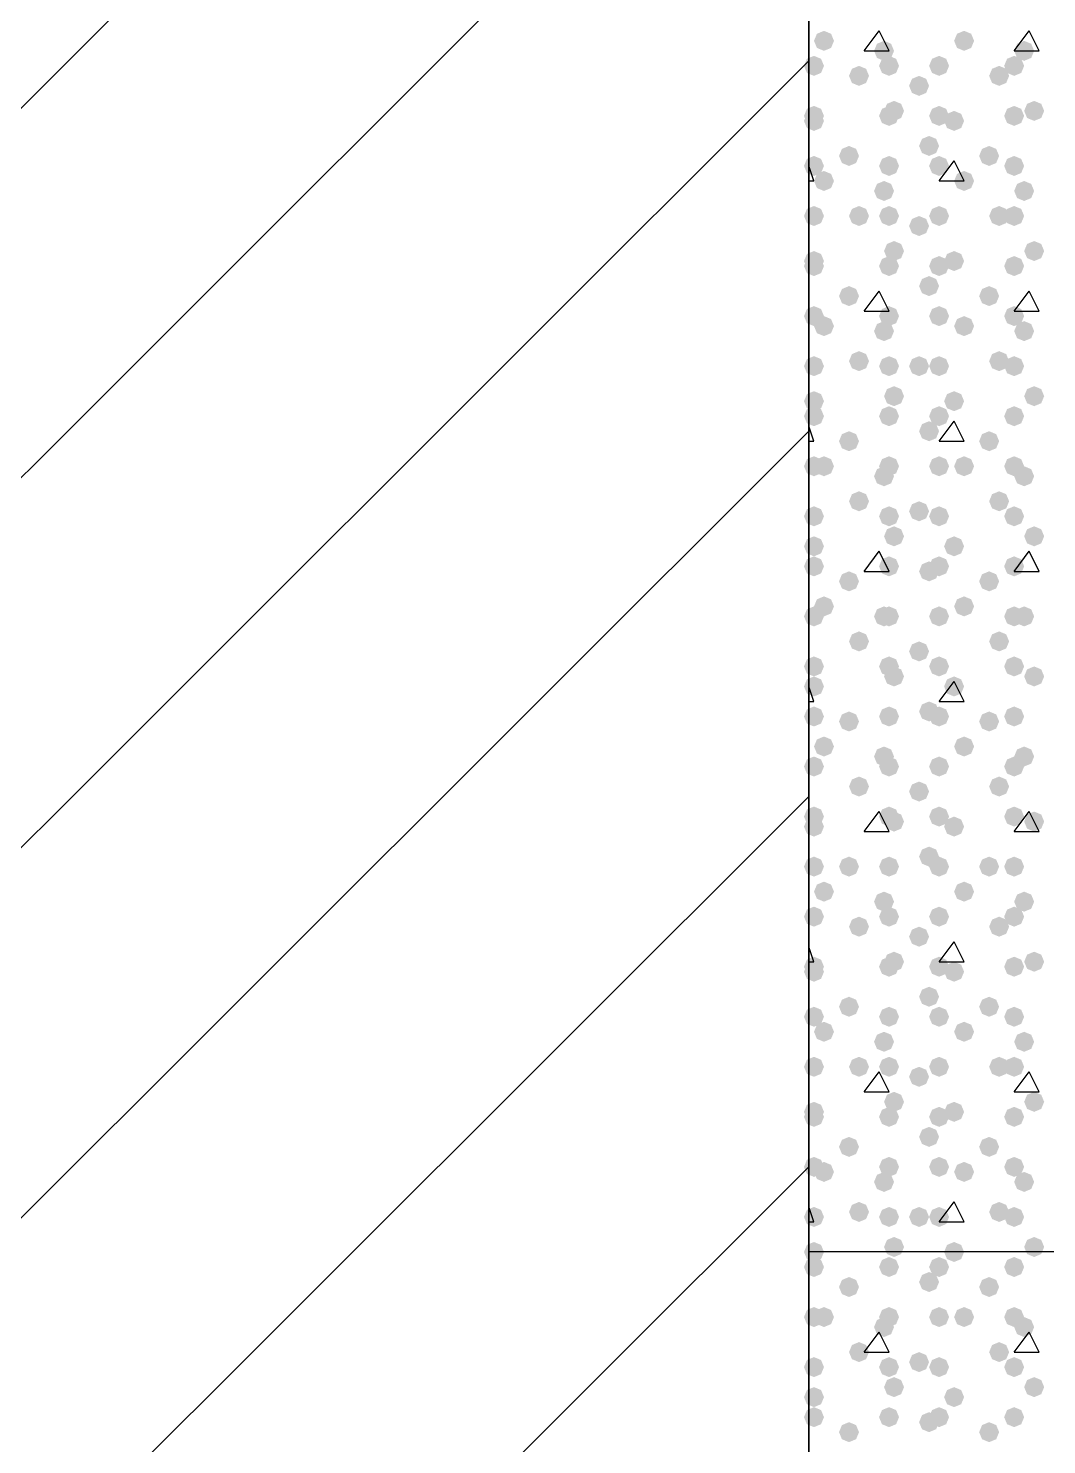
# Model space of a CAD drawing. Header units: millimetres. Extents: x 0 to 420, y 0 to 297.
# Drawn here: x 208.45 to 217.06, y 199.62 to 211.6 of the extents above; entities that cross this region are included whole.
import ezdxf

# ---------------------------------------------------------------- set-up
doc = ezdxf.new("R2010")
doc.units = ezdxf.units.MM
doc.layers.get('0').update_dxf_attribs({"linetype": 'CONTINUOUS'})

msp = doc.modelspace()

# ---------------------------------------------------------------- hatches: boundary and pattern name
at = {"true_color": 0x000008}
for points in [[(215.265, 211.497333), (215.240129, 211.437537), (215.180333, 211.412667), (215.120538, 211.437537), (215.095667, 211.497333), (215.120537, 211.557129), (215.180333, 211.582), (215.240129, 211.557129)], [(216.450333, 211.497333), (216.425462, 211.437537), (216.365667, 211.412667), (216.305871, 211.437537), (216.281, 211.497333), (216.305871, 211.557129), (216.365667, 211.582), (216.425462, 211.557129)], [(215.773, 211.412667), (215.748129, 211.352871), (215.688333, 211.328), (215.628537, 211.352871), (215.603667, 211.412667), (215.628537, 211.472462), (215.688333, 211.497333), (215.748129, 211.472463)], [(216.958333, 211.412667), (216.933462, 211.352871), (216.873667, 211.328), (216.813871, 211.352871), (216.789, 211.412667), (216.813871, 211.472462), (216.873667, 211.497333), (216.933462, 211.472463)], [(215.180333, 211.285667), (215.155462, 211.225871), (215.095667, 211.201), (215.035871, 211.225871), (215.011, 211.285667), (215.035871, 211.345462), (215.095667, 211.370333), (215.155462, 211.345463)], [(215.815333, 211.285667), (215.790462, 211.225871), (215.730667, 211.201), (215.670871, 211.225871), (215.646, 211.285667), (215.670871, 211.345462), (215.730667, 211.370333), (215.790462, 211.345463)], [(216.238667, 211.285667), (216.213796, 211.225871), (216.154, 211.201), (216.094204, 211.225871), (216.069333, 211.285667), (216.094204, 211.345462), (216.154, 211.370333), (216.213796, 211.345463)], [(216.873667, 211.285667), (216.848796, 211.225871), (216.789, 211.201), (216.729204, 211.225871), (216.704333, 211.285667), (216.729204, 211.345462), (216.789, 211.370333), (216.848796, 211.345463)], [(215.561333, 211.201), (215.536462, 211.141204), (215.476667, 211.116333), (215.416871, 211.141204), (215.392, 211.201), (215.416871, 211.260796), (215.476667, 211.285667), (215.536462, 211.260796)], [(216.746667, 211.201), (216.721796, 211.141204), (216.662, 211.116333), (216.602204, 211.141204), (216.577333, 211.201), (216.602204, 211.260796), (216.662, 211.285667), (216.721796, 211.260796)], [(216.069333, 211.116333), (216.044463, 211.056537), (215.984667, 211.031667), (215.924871, 211.056537), (215.9, 211.116333), (215.924871, 211.176129), (215.984667, 211.201), (216.044462, 211.176129)], [(215.857667, 210.904667), (215.832796, 210.844871), (215.773, 210.82), (215.713204, 210.844871), (215.688333, 210.904667), (215.713204, 210.964462), (215.773, 210.989333), (215.832796, 210.964463)], [(217.043, 210.904667), (217.018129, 210.844871), (216.958333, 210.82), (216.898538, 210.844871), (216.873667, 210.904667), (216.898537, 210.964462), (216.958333, 210.989333), (217.018129, 210.964463)], [(215.180333, 210.862333), (215.155462, 210.802537), (215.095667, 210.777667), (215.035871, 210.802537), (215.011, 210.862333), (215.035871, 210.922129), (215.095667, 210.947), (215.155462, 210.922129)], [(215.180333, 210.82), (215.155462, 210.760204), (215.095667, 210.735333), (215.035871, 210.760204), (215.011, 210.82), (215.035871, 210.879796), (215.095667, 210.904667), (215.155462, 210.879796)], [(215.815333, 210.862333), (215.790462, 210.802537), (215.730667, 210.777667), (215.670871, 210.802537), (215.646, 210.862333), (215.670871, 210.922129), (215.730667, 210.947), (215.790462, 210.922129)], [(216.238667, 210.862333), (216.213796, 210.802537), (216.154, 210.777667), (216.094204, 210.802537), (216.069333, 210.862333), (216.094204, 210.922129), (216.154, 210.947), (216.213796, 210.922129)], [(216.365667, 210.82), (216.340796, 210.760204), (216.281, 210.735333), (216.221204, 210.760204), (216.196333, 210.82), (216.221204, 210.879796), (216.281, 210.904667), (216.340796, 210.879796)], [(216.873667, 210.862333), (216.848796, 210.802537), (216.789, 210.777667), (216.729204, 210.802537), (216.704333, 210.862333), (216.729204, 210.922129), (216.789, 210.947), (216.848796, 210.922129)], [(216.154, 210.608333), (216.129129, 210.548537), (216.069333, 210.523667), (216.009538, 210.548537), (215.984667, 210.608333), (216.009537, 210.668129), (216.069333, 210.693), (216.129129, 210.668129)], [(215.180333, 210.439), (215.155462, 210.379204), (215.095667, 210.354333), (215.035871, 210.379204), (215.011, 210.439), (215.035871, 210.498796), (215.095667, 210.523667), (215.155462, 210.498796)], [(215.476667, 210.523667), (215.451796, 210.463871), (215.392, 210.439), (215.332204, 210.463871), (215.307333, 210.523667), (215.332204, 210.583462), (215.392, 210.608333), (215.451796, 210.583463)], [(215.815333, 210.439), (215.790462, 210.379204), (215.730667, 210.354333), (215.670871, 210.379204), (215.646, 210.439), (215.670871, 210.498796), (215.730667, 210.523667), (215.790462, 210.498796)], [(216.238667, 210.439), (216.213796, 210.379204), (216.154, 210.354333), (216.094204, 210.379204), (216.069333, 210.439), (216.094204, 210.498796), (216.154, 210.523667), (216.213796, 210.498796)], [(216.662, 210.523667), (216.637129, 210.463871), (216.577333, 210.439), (216.517538, 210.463871), (216.492667, 210.523667), (216.517537, 210.583462), (216.577333, 210.608333), (216.637129, 210.583463)], [(216.873667, 210.439), (216.848796, 210.379204), (216.789, 210.354333), (216.729204, 210.379204), (216.704333, 210.439), (216.729204, 210.498796), (216.789, 210.523667), (216.848796, 210.498796)], [(215.265, 210.312), (215.240129, 210.252204), (215.180333, 210.227333), (215.120538, 210.252204), (215.095667, 210.312), (215.120537, 210.371796), (215.180333, 210.396667), (215.240129, 210.371796)], [(216.450333, 210.312), (216.425462, 210.252204), (216.365667, 210.227333), (216.305871, 210.252204), (216.281, 210.312), (216.305871, 210.371796), (216.365667, 210.396667), (216.425462, 210.371796)], [(215.773, 210.227333), (215.748129, 210.167537), (215.688333, 210.142667), (215.628537, 210.167537), (215.603667, 210.227333), (215.628537, 210.287129), (215.688333, 210.312), (215.748129, 210.287129)], [(216.958333, 210.227333), (216.933462, 210.167537), (216.873667, 210.142667), (216.813871, 210.167537), (216.789, 210.227333), (216.813871, 210.287129), (216.873667, 210.312), (216.933462, 210.287129)], [(215.180333, 210.015667), (215.155462, 209.955871), (215.095667, 209.931), (215.035871, 209.955871), (215.011, 210.015667), (215.035871, 210.075462), (215.095667, 210.100333), (215.155462, 210.075463)], [(215.561333, 210.015667), (215.536462, 209.955871), (215.476667, 209.931), (215.416871, 209.955871), (215.392, 210.015667), (215.416871, 210.075462), (215.476667, 210.100333), (215.536462, 210.075463)], [(215.815333, 210.015667), (215.790462, 209.955871), (215.730667, 209.931), (215.670871, 209.955871), (215.646, 210.015667), (215.670871, 210.075462), (215.730667, 210.100333), (215.790462, 210.075463)], [(216.069333, 209.931), (216.044463, 209.871204), (215.984667, 209.846333), (215.924871, 209.871204), (215.9, 209.931), (215.924871, 209.990796), (215.984667, 210.015667), (216.044462, 209.990796)], [(216.238667, 210.015667), (216.213796, 209.955871), (216.154, 209.931), (216.094204, 209.955871), (216.069333, 210.015667), (216.094204, 210.075462), (216.154, 210.100333), (216.213796, 210.075463)], [(216.746667, 210.015667), (216.721796, 209.955871), (216.662, 209.931), (216.602204, 209.955871), (216.577333, 210.015667), (216.602204, 210.075462), (216.662, 210.100333), (216.721796, 210.075463)], [(216.873667, 210.015667), (216.848796, 209.955871), (216.789, 209.931), (216.729204, 209.955871), (216.704333, 210.015667), (216.729204, 210.075462), (216.789, 210.100333), (216.848796, 210.075463)], [(215.857667, 209.719333), (215.832796, 209.659538), (215.773, 209.634667), (215.713204, 209.659538), (215.688333, 209.719333), (215.713204, 209.779129), (215.773, 209.804), (215.832796, 209.779129)], [(217.043, 209.719333), (217.018129, 209.659538), (216.958333, 209.634667), (216.898538, 209.659538), (216.873667, 209.719333), (216.898537, 209.779129), (216.958333, 209.804), (217.018129, 209.779129)], [(215.180333, 209.634667), (215.155462, 209.574871), (215.095667, 209.55), (215.035871, 209.574871), (215.011, 209.634667), (215.035871, 209.694462), (215.095667, 209.719333), (215.155462, 209.694463)], [(215.180333, 209.592333), (215.155462, 209.532537), (215.095667, 209.507667), (215.035871, 209.532537), (215.011, 209.592333), (215.035871, 209.652129), (215.095667, 209.677), (215.155462, 209.652129)], [(215.815333, 209.592333), (215.790462, 209.532537), (215.730667, 209.507667), (215.670871, 209.532537), (215.646, 209.592333), (215.670871, 209.652129), (215.730667, 209.677), (215.790462, 209.652129)], [(216.238667, 209.592333), (216.213796, 209.532537), (216.154, 209.507667), (216.094204, 209.532537), (216.069333, 209.592333), (216.094204, 209.652129), (216.154, 209.677), (216.213796, 209.652129)], [(216.365667, 209.634667), (216.340796, 209.574871), (216.281, 209.55), (216.221204, 209.574871), (216.196333, 209.634667), (216.221204, 209.694462), (216.281, 209.719333), (216.340796, 209.694463)], [(216.873667, 209.592333), (216.848796, 209.532537), (216.789, 209.507667), (216.729204, 209.532537), (216.704333, 209.592333), (216.729204, 209.652129), (216.789, 209.677), (216.848796, 209.652129)], [(215.476667, 209.338333), (215.451796, 209.278537), (215.392, 209.253667), (215.332204, 209.278537), (215.307333, 209.338333), (215.332204, 209.398129), (215.392, 209.423), (215.451796, 209.398129)], [(216.154, 209.423), (216.129129, 209.363204), (216.069333, 209.338333), (216.009538, 209.363204), (215.984667, 209.423), (216.009537, 209.482796), (216.069333, 209.507667), (216.129129, 209.482796)], [(216.662, 209.338333), (216.637129, 209.278537), (216.577333, 209.253667), (216.517538, 209.278537), (216.492667, 209.338333), (216.517537, 209.398129), (216.577333, 209.423), (216.637129, 209.398129)], [(215.180333, 209.169), (215.155462, 209.109204), (215.095667, 209.084333), (215.035871, 209.109204), (215.011, 209.169), (215.035871, 209.228796), (215.095667, 209.253667), (215.155462, 209.228796)], [(215.815333, 209.169), (215.790462, 209.109204), (215.730667, 209.084333), (215.670871, 209.109204), (215.646, 209.169), (215.670871, 209.228796), (215.730667, 209.253667), (215.790462, 209.228796)], [(216.238667, 209.169), (216.213796, 209.109204), (216.154, 209.084333), (216.094204, 209.109204), (216.069333, 209.169), (216.094204, 209.228796), (216.154, 209.253667), (216.213796, 209.228796)], [(216.873667, 209.169), (216.848796, 209.109204), (216.789, 209.084333), (216.729204, 209.109204), (216.704333, 209.169), (216.729204, 209.228796), (216.789, 209.253667), (216.848796, 209.228796)], [(215.265, 209.084333), (215.240129, 209.024538), (215.180333, 208.999667), (215.120538, 209.024538), (215.095667, 209.084333), (215.120537, 209.144129), (215.180333, 209.169), (215.240129, 209.144129)], [(215.773, 209.042), (215.748129, 208.982204), (215.688333, 208.957333), (215.628537, 208.982204), (215.603667, 209.042), (215.628537, 209.101796), (215.688333, 209.126667), (215.748129, 209.101796)], [(216.450333, 209.084333), (216.425462, 209.024538), (216.365667, 208.999667), (216.305871, 209.024538), (216.281, 209.084333), (216.305871, 209.144129), (216.365667, 209.169), (216.425462, 209.144129)], [(216.958333, 209.042), (216.933462, 208.982204), (216.873667, 208.957333), (216.813871, 208.982204), (216.789, 209.042), (216.813871, 209.101796), (216.873667, 209.126667), (216.933462, 209.101796)], [(215.180333, 208.745667), (215.155462, 208.685871), (215.095667, 208.661), (215.035871, 208.685871), (215.011, 208.745667), (215.035871, 208.805462), (215.095667, 208.830333), (215.155462, 208.805463)], [(215.561333, 208.788), (215.536462, 208.728204), (215.476667, 208.703333), (215.416871, 208.728204), (215.392, 208.788), (215.416871, 208.847796), (215.476667, 208.872667), (215.536462, 208.847796)], [(215.815333, 208.745667), (215.790462, 208.685871), (215.730667, 208.661), (215.670871, 208.685871), (215.646, 208.745667), (215.670871, 208.805462), (215.730667, 208.830333), (215.790462, 208.805463)], [(216.069333, 208.745667), (216.044463, 208.685871), (215.984667, 208.661), (215.924871, 208.685871), (215.9, 208.745667), (215.924871, 208.805462), (215.984667, 208.830333), (216.044462, 208.805463)], [(216.238667, 208.745667), (216.213796, 208.685871), (216.154, 208.661), (216.094204, 208.685871), (216.069333, 208.745667), (216.094204, 208.805462), (216.154, 208.830333), (216.213796, 208.805463)], [(216.746667, 208.788), (216.721796, 208.728204), (216.662, 208.703333), (216.602204, 208.728204), (216.577333, 208.788), (216.602204, 208.847796), (216.662, 208.872667), (216.721796, 208.847796)], [(216.873667, 208.745667), (216.848796, 208.685871), (216.789, 208.661), (216.729204, 208.685871), (216.704333, 208.745667), (216.729204, 208.805462), (216.789, 208.830333), (216.848796, 208.805463)], [(215.180333, 208.449333), (215.155462, 208.389537), (215.095667, 208.364667), (215.035871, 208.389537), (215.011, 208.449333), (215.035871, 208.509129), (215.095667, 208.534), (215.155462, 208.509129)], [(215.857667, 208.491667), (215.832796, 208.431871), (215.773, 208.407), (215.713204, 208.431871), (215.688333, 208.491667), (215.713204, 208.551462), (215.773, 208.576333), (215.832796, 208.551463)], [(216.365667, 208.449333), (216.340796, 208.389537), (216.281, 208.364667), (216.221204, 208.389537), (216.196333, 208.449333), (216.221204, 208.509129), (216.281, 208.534), (216.340796, 208.509129)], [(217.043, 208.491667), (217.018129, 208.431871), (216.958333, 208.407), (216.898538, 208.431871), (216.873667, 208.491667), (216.898537, 208.551462), (216.958333, 208.576333), (217.018129, 208.551463)], [(215.180333, 208.322333), (215.155462, 208.262537), (215.095667, 208.237667), (215.035871, 208.262537), (215.011, 208.322333), (215.035871, 208.382129), (215.095667, 208.407), (215.155462, 208.382129)], [(215.815333, 208.322333), (215.790462, 208.262537), (215.730667, 208.237667), (215.670871, 208.262537), (215.646, 208.322333), (215.670871, 208.382129), (215.730667, 208.407), (215.790462, 208.382129)], [(216.238667, 208.322333), (216.213796, 208.262537), (216.154, 208.237667), (216.094204, 208.262537), (216.069333, 208.322333), (216.094204, 208.382129), (216.154, 208.407), (216.213796, 208.382129)], [(216.873667, 208.322333), (216.848796, 208.262537), (216.789, 208.237667), (216.729204, 208.262537), (216.704333, 208.322333), (216.729204, 208.382129), (216.789, 208.407), (216.848796, 208.382129)], [(216.154, 208.195333), (216.129129, 208.135537), (216.069333, 208.110667), (216.009538, 208.135537), (215.984667, 208.195333), (216.009537, 208.255129), (216.069333, 208.28), (216.129129, 208.255129)], [(215.476667, 208.110667), (215.451796, 208.050871), (215.392, 208.026), (215.332204, 208.050871), (215.307333, 208.110667), (215.332204, 208.170462), (215.392, 208.195333), (215.451796, 208.170463)], [(216.662, 208.110667), (216.637129, 208.050871), (216.577333, 208.026), (216.517538, 208.050871), (216.492667, 208.110667), (216.517537, 208.170462), (216.577333, 208.195333), (216.637129, 208.170463)], [(215.180333, 207.899), (215.155462, 207.839204), (215.095667, 207.814333), (215.035871, 207.839204), (215.011, 207.899), (215.035871, 207.958796), (215.095667, 207.983667), (215.155462, 207.958796)], [(215.265, 207.899), (215.240129, 207.839204), (215.180333, 207.814333), (215.120538, 207.839204), (215.095667, 207.899), (215.120537, 207.958796), (215.180333, 207.983667), (215.240129, 207.958796)], [(215.815333, 207.899), (215.790462, 207.839204), (215.730667, 207.814333), (215.670871, 207.839204), (215.646, 207.899), (215.670871, 207.958796), (215.730667, 207.983667), (215.790462, 207.958796)], [(216.238667, 207.899), (216.213796, 207.839204), (216.154, 207.814333), (216.094204, 207.839204), (216.069333, 207.899), (216.094204, 207.958796), (216.154, 207.983667), (216.213796, 207.958796)], [(216.450333, 207.899), (216.425462, 207.839204), (216.365667, 207.814333), (216.305871, 207.839204), (216.281, 207.899), (216.305871, 207.958796), (216.365667, 207.983667), (216.425462, 207.958796)], [(216.873667, 207.899), (216.848796, 207.839204), (216.789, 207.814333), (216.729204, 207.839204), (216.704333, 207.899), (216.729204, 207.958796), (216.789, 207.983667), (216.848796, 207.958796)], [(215.773, 207.814333), (215.748129, 207.754537), (215.688333, 207.729667), (215.628537, 207.754537), (215.603667, 207.814333), (215.628537, 207.874129), (215.688333, 207.899), (215.748129, 207.874129)], [(216.958333, 207.814333), (216.933462, 207.754537), (216.873667, 207.729667), (216.813871, 207.754537), (216.789, 207.814333), (216.813871, 207.874129), (216.873667, 207.899), (216.933462, 207.874129)], [(215.561333, 207.602667), (215.536462, 207.542871), (215.476667, 207.518), (215.416871, 207.542871), (215.392, 207.602667), (215.416871, 207.662462), (215.476667, 207.687333), (215.536462, 207.662463)], [(216.746667, 207.602667), (216.721796, 207.542871), (216.662, 207.518), (216.602204, 207.542871), (216.577333, 207.602667), (216.602204, 207.662462), (216.662, 207.687333), (216.721796, 207.662463)], [(215.180333, 207.475667), (215.155462, 207.415871), (215.095667, 207.391), (215.035871, 207.415871), (215.011, 207.475667), (215.035871, 207.535462), (215.095667, 207.560333), (215.155462, 207.535463)], [(215.815333, 207.475667), (215.790462, 207.415871), (215.730667, 207.391), (215.670871, 207.415871), (215.646, 207.475667), (215.670871, 207.535462), (215.730667, 207.560333), (215.790462, 207.535463)], [(216.069333, 207.518), (216.044463, 207.458204), (215.984667, 207.433333), (215.924871, 207.458204), (215.9, 207.518), (215.924871, 207.577796), (215.984667, 207.602667), (216.044462, 207.577796)], [(216.238667, 207.475667), (216.213796, 207.415871), (216.154, 207.391), (216.094204, 207.415871), (216.069333, 207.475667), (216.094204, 207.535462), (216.154, 207.560333), (216.213796, 207.535463)], [(216.873667, 207.475667), (216.848796, 207.415871), (216.789, 207.391), (216.729204, 207.415871), (216.704333, 207.475667), (216.729204, 207.535462), (216.789, 207.560333), (216.848796, 207.535463)], [(215.857667, 207.306333), (215.832796, 207.246537), (215.773, 207.221667), (215.713204, 207.246537), (215.688333, 207.306333), (215.713204, 207.366129), (215.773, 207.391), (215.832796, 207.366129)], [(217.043, 207.306333), (217.018129, 207.246537), (216.958333, 207.221667), (216.898538, 207.246537), (216.873667, 207.306333), (216.898537, 207.366129), (216.958333, 207.391), (217.018129, 207.366129)], [(215.180333, 207.221667), (215.155462, 207.161871), (215.095667, 207.137), (215.035871, 207.161871), (215.011, 207.221667), (215.035871, 207.281462), (215.095667, 207.306333), (215.155462, 207.281463)], [(216.365667, 207.221667), (216.340796, 207.161871), (216.281, 207.137), (216.221204, 207.161871), (216.196333, 207.221667), (216.221204, 207.281462), (216.281, 207.306333), (216.340796, 207.281463)], [(215.180333, 207.052333), (215.155462, 206.992537), (215.095667, 206.967667), (215.035871, 206.992537), (215.011, 207.052333), (215.035871, 207.112129), (215.095667, 207.137), (215.155462, 207.112129)], [(215.815333, 207.052333), (215.790462, 206.992537), (215.730667, 206.967667), (215.670871, 206.992537), (215.646, 207.052333), (215.670871, 207.112129), (215.730667, 207.137), (215.790462, 207.112129)], [(216.154, 207.01), (216.129129, 206.950204), (216.069333, 206.925333), (216.009538, 206.950204), (215.984667, 207.01), (216.009537, 207.069796), (216.069333, 207.094667), (216.129129, 207.069796)], [(216.238667, 207.052333), (216.213796, 206.992537), (216.154, 206.967667), (216.094204, 206.992537), (216.069333, 207.052333), (216.094204, 207.112129), (216.154, 207.137), (216.213796, 207.112129)], [(216.873667, 207.052333), (216.848796, 206.992537), (216.789, 206.967667), (216.729204, 206.992537), (216.704333, 207.052333), (216.729204, 207.112129), (216.789, 207.137), (216.848796, 207.112129)], [(215.476667, 206.925333), (215.451796, 206.865537), (215.392, 206.840667), (215.332204, 206.865537), (215.307333, 206.925333), (215.332204, 206.985129), (215.392, 207.01), (215.451796, 206.985129)], [(216.662, 206.925333), (216.637129, 206.865537), (216.577333, 206.840667), (216.517538, 206.865537), (216.492667, 206.925333), (216.517537, 206.985129), (216.577333, 207.01), (216.637129, 206.985129)], [(215.265, 206.713667), (215.240129, 206.653871), (215.180333, 206.629), (215.120538, 206.653871), (215.095667, 206.713667), (215.120537, 206.773462), (215.180333, 206.798333), (215.240129, 206.773463)], [(216.450333, 206.713667), (216.425462, 206.653871), (216.365667, 206.629), (216.305871, 206.653871), (216.281, 206.713667), (216.305871, 206.773462), (216.365667, 206.798333), (216.425462, 206.773463)], [(215.180333, 206.629), (215.155462, 206.569204), (215.095667, 206.544333), (215.035871, 206.569204), (215.011, 206.629), (215.035871, 206.688796), (215.095667, 206.713667), (215.155462, 206.688796)], [(215.773, 206.629), (215.748129, 206.569204), (215.688333, 206.544333), (215.628537, 206.569204), (215.603667, 206.629), (215.628537, 206.688796), (215.688333, 206.713667), (215.748129, 206.688796)], [(215.815333, 206.629), (215.790462, 206.569204), (215.730667, 206.544333), (215.670871, 206.569204), (215.646, 206.629), (215.670871, 206.688796), (215.730667, 206.713667), (215.790462, 206.688796)], [(216.238667, 206.629), (216.213796, 206.569204), (216.154, 206.544333), (216.094204, 206.569204), (216.069333, 206.629), (216.094204, 206.688796), (216.154, 206.713667), (216.213796, 206.688796)], [(216.873667, 206.629), (216.848796, 206.569204), (216.789, 206.544333), (216.729204, 206.569204), (216.704333, 206.629), (216.729204, 206.688796), (216.789, 206.713667), (216.848796, 206.688796)], [(216.958333, 206.629), (216.933462, 206.569204), (216.873667, 206.544333), (216.813871, 206.569204), (216.789, 206.629), (216.813871, 206.688796), (216.873667, 206.713667), (216.933462, 206.688796)], [(215.561333, 206.417333), (215.536462, 206.357537), (215.476667, 206.332667), (215.416871, 206.357537), (215.392, 206.417333), (215.416871, 206.477129), (215.476667, 206.502), (215.536462, 206.477129)], [(216.746667, 206.417333), (216.721796, 206.357537), (216.662, 206.332667), (216.602204, 206.357537), (216.577333, 206.417333), (216.602204, 206.477129), (216.662, 206.502), (216.721796, 206.477129)], [(216.069333, 206.332667), (216.044463, 206.272871), (215.984667, 206.248), (215.924871, 206.272871), (215.9, 206.332667), (215.924871, 206.392462), (215.984667, 206.417333), (216.044462, 206.392463)], [(215.180333, 206.205667), (215.155462, 206.145871), (215.095667, 206.121), (215.035871, 206.145871), (215.011, 206.205667), (215.035871, 206.265462), (215.095667, 206.290333), (215.155462, 206.265463)], [(215.815333, 206.205667), (215.790462, 206.145871), (215.730667, 206.121), (215.670871, 206.145871), (215.646, 206.205667), (215.670871, 206.265462), (215.730667, 206.290333), (215.790462, 206.265463)], [(215.857667, 206.121), (215.832796, 206.061204), (215.773, 206.036333), (215.713204, 206.061204), (215.688333, 206.121), (215.713204, 206.180796), (215.773, 206.205667), (215.832796, 206.180796)], [(216.238667, 206.205667), (216.213796, 206.145871), (216.154, 206.121), (216.094204, 206.145871), (216.069333, 206.205667), (216.094204, 206.265462), (216.154, 206.290333), (216.213796, 206.265463)], [(216.873667, 206.205667), (216.848796, 206.145871), (216.789, 206.121), (216.729204, 206.145871), (216.704333, 206.205667), (216.729204, 206.265462), (216.789, 206.290333), (216.848796, 206.265463)], [(217.043, 206.121), (217.018129, 206.061204), (216.958333, 206.036333), (216.898538, 206.061204), (216.873667, 206.121), (216.898537, 206.180796), (216.958333, 206.205667), (217.018129, 206.180796)], [(215.180333, 206.036333), (215.155462, 205.976537), (215.095667, 205.951667), (215.035871, 205.976537), (215.011, 206.036333), (215.035871, 206.096129), (215.095667, 206.121), (215.155462, 206.096129)], [(216.365667, 206.036333), (216.340796, 205.976537), (216.281, 205.951667), (216.221204, 205.976537), (216.196333, 206.036333), (216.221204, 206.096129), (216.281, 206.121), (216.340796, 206.096129)], [(215.180333, 205.782333), (215.155462, 205.722537), (215.095667, 205.697667), (215.035871, 205.722537), (215.011, 205.782333), (215.035871, 205.842129), (215.095667, 205.867), (215.155462, 205.842129)], [(215.476667, 205.74), (215.451796, 205.680204), (215.392, 205.655333), (215.332204, 205.680204), (215.307333, 205.74), (215.332204, 205.799796), (215.392, 205.824667), (215.451796, 205.799796)], [(215.815333, 205.782333), (215.790462, 205.722537), (215.730667, 205.697667), (215.670871, 205.722537), (215.646, 205.782333), (215.670871, 205.842129), (215.730667, 205.867), (215.790462, 205.842129)], [(216.154, 205.824667), (216.129129, 205.764871), (216.069333, 205.74), (216.009538, 205.764871), (215.984667, 205.824667), (216.009537, 205.884462), (216.069333, 205.909333), (216.129129, 205.884463)], [(216.238667, 205.782333), (216.213796, 205.722537), (216.154, 205.697667), (216.094204, 205.722537), (216.069333, 205.782333), (216.094204, 205.842129), (216.154, 205.867), (216.213796, 205.842129)], [(216.662, 205.74), (216.637129, 205.680204), (216.577333, 205.655333), (216.517538, 205.680204), (216.492667, 205.74), (216.517537, 205.799796), (216.577333, 205.824667), (216.637129, 205.799796)], [(216.873667, 205.782333), (216.848796, 205.722537), (216.789, 205.697667), (216.729204, 205.722537), (216.704333, 205.782333), (216.729204, 205.842129), (216.789, 205.867), (216.848796, 205.842129)], [(215.265, 205.528333), (215.240129, 205.468537), (215.180333, 205.443667), (215.120538, 205.468537), (215.095667, 205.528333), (215.120537, 205.588129), (215.180333, 205.613), (215.240129, 205.588129)], [(216.450333, 205.528333), (216.425462, 205.468537), (216.365667, 205.443667), (216.305871, 205.468537), (216.281, 205.528333), (216.305871, 205.588129), (216.365667, 205.613), (216.425462, 205.588129)], [(215.773, 205.443667), (215.748129, 205.383871), (215.688333, 205.359), (215.628537, 205.383871), (215.603667, 205.443667), (215.628537, 205.503462), (215.688333, 205.528333), (215.748129, 205.503463)], [(216.958333, 205.443667), (216.933462, 205.383871), (216.873667, 205.359), (216.813871, 205.383871), (216.789, 205.443667), (216.813871, 205.503462), (216.873667, 205.528333), (216.933462, 205.503463)], [(215.180333, 205.359), (215.155462, 205.299204), (215.095667, 205.274333), (215.035871, 205.299204), (215.011, 205.359), (215.035871, 205.418796), (215.095667, 205.443667), (215.155462, 205.418796)], [(215.815333, 205.359), (215.790462, 205.299204), (215.730667, 205.274333), (215.670871, 205.299204), (215.646, 205.359), (215.670871, 205.418796), (215.730667, 205.443667), (215.790462, 205.418796)], [(216.238667, 205.359), (216.213796, 205.299204), (216.154, 205.274333), (216.094204, 205.299204), (216.069333, 205.359), (216.094204, 205.418796), (216.154, 205.443667), (216.213796, 205.418796)], [(216.873667, 205.359), (216.848796, 205.299204), (216.789, 205.274333), (216.729204, 205.299204), (216.704333, 205.359), (216.729204, 205.418796), (216.789, 205.443667), (216.848796, 205.418796)], [(215.561333, 205.189667), (215.536462, 205.129871), (215.476667, 205.105), (215.416871, 205.129871), (215.392, 205.189667), (215.416871, 205.249462), (215.476667, 205.274333), (215.536462, 205.249463)], [(216.069333, 205.147333), (216.044463, 205.087537), (215.984667, 205.062667), (215.924871, 205.087537), (215.9, 205.147333), (215.924871, 205.207129), (215.984667, 205.232), (216.044462, 205.207129)], [(216.746667, 205.189667), (216.721796, 205.129871), (216.662, 205.105), (216.602204, 205.129871), (216.577333, 205.189667), (216.602204, 205.249462), (216.662, 205.274333), (216.721796, 205.249463)], [(215.180333, 204.935667), (215.155462, 204.875871), (215.095667, 204.851), (215.035871, 204.875871), (215.011, 204.935667), (215.035871, 204.995462), (215.095667, 205.020333), (215.155462, 204.995463)], [(215.815333, 204.935667), (215.790462, 204.875871), (215.730667, 204.851), (215.670871, 204.875871), (215.646, 204.935667), (215.670871, 204.995462), (215.730667, 205.020333), (215.790462, 204.995463)], [(216.238667, 204.935667), (216.213796, 204.875871), (216.154, 204.851), (216.094204, 204.875871), (216.069333, 204.935667), (216.094204, 204.995462), (216.154, 205.020333), (216.213796, 204.995463)], [(216.873667, 204.935667), (216.848796, 204.875871), (216.789, 204.851), (216.729204, 204.875871), (216.704333, 204.935667), (216.729204, 204.995462), (216.789, 205.020333), (216.848796, 204.995463)], [(215.180333, 204.851), (215.155462, 204.791204), (215.095667, 204.766333), (215.035871, 204.791204), (215.011, 204.851), (215.035871, 204.910796), (215.095667, 204.935667), (215.155462, 204.910796)], [(215.857667, 204.893333), (215.832796, 204.833537), (215.773, 204.808667), (215.713204, 204.833537), (215.688333, 204.893333), (215.713204, 204.953129), (215.773, 204.978), (215.832796, 204.953129)], [(216.365667, 204.851), (216.340796, 204.791204), (216.281, 204.766333), (216.221204, 204.791204), (216.196333, 204.851), (216.221204, 204.910796), (216.281, 204.935667), (216.340796, 204.910796)], [(217.043, 204.893333), (217.018129, 204.833537), (216.958333, 204.808667), (216.898538, 204.833537), (216.873667, 204.893333), (216.898537, 204.953129), (216.958333, 204.978), (217.018129, 204.953129)], [(216.154, 204.597), (216.129129, 204.537204), (216.069333, 204.512333), (216.009538, 204.537204), (215.984667, 204.597), (216.009537, 204.656796), (216.069333, 204.681667), (216.129129, 204.656796)], [(215.180333, 204.512333), (215.155462, 204.452537), (215.095667, 204.427667), (215.035871, 204.452537), (215.011, 204.512333), (215.035871, 204.572129), (215.095667, 204.597), (215.155462, 204.572129)], [(215.476667, 204.512333), (215.451796, 204.452537), (215.392, 204.427667), (215.332204, 204.452537), (215.307333, 204.512333), (215.332204, 204.572129), (215.392, 204.597), (215.451796, 204.572129)], [(215.815333, 204.512333), (215.790462, 204.452537), (215.730667, 204.427667), (215.670871, 204.452537), (215.646, 204.512333), (215.670871, 204.572129), (215.730667, 204.597), (215.790462, 204.572129)], [(216.238667, 204.512333), (216.213796, 204.452537), (216.154, 204.427667), (216.094204, 204.452537), (216.069333, 204.512333), (216.094204, 204.572129), (216.154, 204.597), (216.213796, 204.572129)], [(216.662, 204.512333), (216.637129, 204.452537), (216.577333, 204.427667), (216.517538, 204.452537), (216.492667, 204.512333), (216.517537, 204.572129), (216.577333, 204.597), (216.637129, 204.572129)], [(216.873667, 204.512333), (216.848796, 204.452537), (216.789, 204.427667), (216.729204, 204.452537), (216.704333, 204.512333), (216.729204, 204.572129), (216.789, 204.597), (216.848796, 204.572129)], [(215.265, 204.300667), (215.240129, 204.240871), (215.180333, 204.216), (215.120538, 204.240871), (215.095667, 204.300667), (215.120537, 204.360462), (215.180333, 204.385333), (215.240129, 204.360463)], [(216.450333, 204.300667), (216.425462, 204.240871), (216.365667, 204.216), (216.305871, 204.240871), (216.281, 204.300667), (216.305871, 204.360462), (216.365667, 204.385333), (216.425462, 204.360463)], [(215.773, 204.216), (215.748129, 204.156204), (215.688333, 204.131333), (215.628537, 204.156204), (215.603667, 204.216), (215.628537, 204.275796), (215.688333, 204.300667), (215.748129, 204.275796)], [(216.958333, 204.216), (216.933462, 204.156204), (216.873667, 204.131333), (216.813871, 204.156204), (216.789, 204.216), (216.813871, 204.275796), (216.873667, 204.300667), (216.933462, 204.275796)], [(215.180333, 204.089), (215.155462, 204.029204), (215.095667, 204.004333), (215.035871, 204.029204), (215.011, 204.089), (215.035871, 204.148796), (215.095667, 204.173667), (215.155462, 204.148796)], [(215.815333, 204.089), (215.790462, 204.029204), (215.730667, 204.004333), (215.670871, 204.029204), (215.646, 204.089), (215.670871, 204.148796), (215.730667, 204.173667), (215.790462, 204.148796)], [(216.238667, 204.089), (216.213796, 204.029204), (216.154, 204.004333), (216.094204, 204.029204), (216.069333, 204.089), (216.094204, 204.148796), (216.154, 204.173667), (216.213796, 204.148796)], [(216.873667, 204.089), (216.848796, 204.029204), (216.789, 204.004333), (216.729204, 204.029204), (216.704333, 204.089), (216.729204, 204.148796), (216.789, 204.173667), (216.848796, 204.148796)], [(215.561333, 204.004333), (215.536462, 203.944537), (215.476667, 203.919667), (215.416871, 203.944537), (215.392, 204.004333), (215.416871, 204.064129), (215.476667, 204.089), (215.536462, 204.064129)], [(216.746667, 204.004333), (216.721796, 203.944537), (216.662, 203.919667), (216.602204, 203.944537), (216.577333, 204.004333), (216.602204, 204.064129), (216.662, 204.089), (216.721796, 204.064129)], [(216.069333, 203.919667), (216.044463, 203.859871), (215.984667, 203.835), (215.924871, 203.859871), (215.9, 203.919667), (215.924871, 203.979462), (215.984667, 204.004333), (216.044462, 203.979463)], [(215.857667, 203.708), (215.832796, 203.648204), (215.773, 203.623333), (215.713204, 203.648204), (215.688333, 203.708), (215.713204, 203.767796), (215.773, 203.792667), (215.832796, 203.767796)], [(217.043, 203.708), (217.018129, 203.648204), (216.958333, 203.623333), (216.898538, 203.648204), (216.873667, 203.708), (216.898537, 203.767796), (216.958333, 203.792667), (217.018129, 203.767796)], [(215.180333, 203.665667), (215.155462, 203.605871), (215.095667, 203.581), (215.035871, 203.605871), (215.011, 203.665667), (215.035871, 203.725462), (215.095667, 203.750333), (215.155462, 203.725463)], [(215.180333, 203.623333), (215.155462, 203.563538), (215.095667, 203.538667), (215.035871, 203.563538), (215.011, 203.623333), (215.035871, 203.683129), (215.095667, 203.708), (215.155462, 203.683129)], [(215.815333, 203.665667), (215.790462, 203.605871), (215.730667, 203.581), (215.670871, 203.605871), (215.646, 203.665667), (215.670871, 203.725462), (215.730667, 203.750333), (215.790462, 203.725463)], [(216.238667, 203.665667), (216.213796, 203.605871), (216.154, 203.581), (216.094204, 203.605871), (216.069333, 203.665667), (216.094204, 203.725462), (216.154, 203.750333), (216.213796, 203.725463)], [(216.365667, 203.623333), (216.340796, 203.563538), (216.281, 203.538667), (216.221204, 203.563538), (216.196333, 203.623333), (216.221204, 203.683129), (216.281, 203.708), (216.340796, 203.683129)], [(216.873667, 203.665667), (216.848796, 203.605871), (216.789, 203.581), (216.729204, 203.605871), (216.704333, 203.665667), (216.729204, 203.725462), (216.789, 203.750333), (216.848796, 203.725463)], [(216.154, 203.411667), (216.129129, 203.351871), (216.069333, 203.327), (216.009538, 203.351871), (215.984667, 203.411667), (216.009537, 203.471462), (216.069333, 203.496333), (216.129129, 203.471463)], [(215.180333, 203.242333), (215.155462, 203.182537), (215.095667, 203.157667), (215.035871, 203.182537), (215.011, 203.242333), (215.035871, 203.302129), (215.095667, 203.327), (215.155462, 203.302129)], [(215.476667, 203.327), (215.451796, 203.267204), (215.392, 203.242333), (215.332204, 203.267204), (215.307333, 203.327), (215.332204, 203.386796), (215.392, 203.411667), (215.451796, 203.386796)], [(215.815333, 203.242333), (215.790462, 203.182537), (215.730667, 203.157667), (215.670871, 203.182537), (215.646, 203.242333), (215.670871, 203.302129), (215.730667, 203.327), (215.790462, 203.302129)], [(216.238667, 203.242333), (216.213796, 203.182537), (216.154, 203.157667), (216.094204, 203.182537), (216.069333, 203.242333), (216.094204, 203.302129), (216.154, 203.327), (216.213796, 203.302129)], [(216.662, 203.327), (216.637129, 203.267204), (216.577333, 203.242333), (216.517538, 203.267204), (216.492667, 203.327), (216.517537, 203.386796), (216.577333, 203.411667), (216.637129, 203.386796)], [(216.873667, 203.242333), (216.848796, 203.182537), (216.789, 203.157667), (216.729204, 203.182537), (216.704333, 203.242333), (216.729204, 203.302129), (216.789, 203.327), (216.848796, 203.302129)], [(215.265, 203.115333), (215.240129, 203.055537), (215.180333, 203.030667), (215.120538, 203.055537), (215.095667, 203.115333), (215.120537, 203.175129), (215.180333, 203.2), (215.240129, 203.175129)], [(216.450333, 203.115333), (216.425462, 203.055537), (216.365667, 203.030667), (216.305871, 203.055537), (216.281, 203.115333), (216.305871, 203.175129), (216.365667, 203.2), (216.425462, 203.175129)], [(215.773, 203.030667), (215.748129, 202.970871), (215.688333, 202.946), (215.628537, 202.970871), (215.603667, 203.030667), (215.628537, 203.090462), (215.688333, 203.115333), (215.748129, 203.090463)], [(216.958333, 203.030667), (216.933462, 202.970871), (216.873667, 202.946), (216.813871, 202.970871), (216.789, 203.030667), (216.813871, 203.090462), (216.873667, 203.115333), (216.933462, 203.090463)], [(215.180333, 202.819), (215.155462, 202.759204), (215.095667, 202.734333), (215.035871, 202.759204), (215.011, 202.819), (215.035871, 202.878796), (215.095667, 202.903667), (215.155462, 202.878796)], [(215.561333, 202.819), (215.536462, 202.759204), (215.476667, 202.734333), (215.416871, 202.759204), (215.392, 202.819), (215.416871, 202.878796), (215.476667, 202.903667), (215.536462, 202.878796)], [(215.815333, 202.819), (215.790462, 202.759204), (215.730667, 202.734333), (215.670871, 202.759204), (215.646, 202.819), (215.670871, 202.878796), (215.730667, 202.903667), (215.790462, 202.878796)], [(216.238667, 202.819), (216.213796, 202.759204), (216.154, 202.734333), (216.094204, 202.759204), (216.069333, 202.819), (216.094204, 202.878796), (216.154, 202.903667), (216.213796, 202.878796)], [(216.746667, 202.819), (216.721796, 202.759204), (216.662, 202.734333), (216.602204, 202.759204), (216.577333, 202.819), (216.602204, 202.878796), (216.662, 202.903667), (216.721796, 202.878796)], [(216.873667, 202.819), (216.848796, 202.759204), (216.789, 202.734333), (216.729204, 202.759204), (216.704333, 202.819), (216.729204, 202.878796), (216.789, 202.903667), (216.848796, 202.878796)], [(216.069333, 202.734333), (216.044463, 202.674537), (215.984667, 202.649667), (215.924871, 202.674537), (215.9, 202.734333), (215.924871, 202.794129), (215.984667, 202.819), (216.044462, 202.794129)], [(215.857667, 202.522667), (215.832796, 202.462871), (215.773, 202.438), (215.713204, 202.462871), (215.688333, 202.522667), (215.713204, 202.582462), (215.773, 202.607333), (215.832796, 202.582463)], [(217.043, 202.522667), (217.018129, 202.462871), (216.958333, 202.438), (216.898538, 202.462871), (216.873667, 202.522667), (216.898537, 202.582462), (216.958333, 202.607333), (217.018129, 202.582463)], [(215.180333, 202.438), (215.155462, 202.378204), (215.095667, 202.353333), (215.035871, 202.378204), (215.011, 202.438), (215.035871, 202.497796), (215.095667, 202.522667), (215.155462, 202.497796)], [(215.180333, 202.395667), (215.155462, 202.335871), (215.095667, 202.311), (215.035871, 202.335871), (215.011, 202.395667), (215.035871, 202.455462), (215.095667, 202.480333), (215.155462, 202.455463)], [(215.815333, 202.395667), (215.790462, 202.335871), (215.730667, 202.311), (215.670871, 202.335871), (215.646, 202.395667), (215.670871, 202.455462), (215.730667, 202.480333), (215.790462, 202.455463)], [(216.238667, 202.395667), (216.213796, 202.335871), (216.154, 202.311), (216.094204, 202.335871), (216.069333, 202.395667), (216.094204, 202.455462), (216.154, 202.480333), (216.213796, 202.455463)], [(216.365667, 202.438), (216.340796, 202.378204), (216.281, 202.353333), (216.221204, 202.378204), (216.196333, 202.438), (216.221204, 202.497796), (216.281, 202.522667), (216.340796, 202.497796)], [(216.873667, 202.395667), (216.848796, 202.335871), (216.789, 202.311), (216.729204, 202.335871), (216.704333, 202.395667), (216.729204, 202.455462), (216.789, 202.480333), (216.848796, 202.455463)], [(216.154, 202.226333), (216.129129, 202.166537), (216.069333, 202.141667), (216.009538, 202.166537), (215.984667, 202.226333), (216.009537, 202.286129), (216.069333, 202.311), (216.129129, 202.286129)], [(215.476667, 202.141667), (215.451796, 202.081871), (215.392, 202.057), (215.332204, 202.081871), (215.307333, 202.141667), (215.332204, 202.201462), (215.392, 202.226333), (215.451796, 202.201463)], [(216.662, 202.141667), (216.637129, 202.081871), (216.577333, 202.057), (216.517538, 202.081871), (216.492667, 202.141667), (216.517537, 202.201462), (216.577333, 202.226333), (216.637129, 202.201463)], [(215.180333, 201.972333), (215.155462, 201.912537), (215.095667, 201.887667), (215.035871, 201.912537), (215.011, 201.972333), (215.035871, 202.032129), (215.095667, 202.057), (215.155462, 202.032129)], [(215.265, 201.93), (215.240129, 201.870204), (215.180333, 201.845333), (215.120538, 201.870204), (215.095667, 201.93), (215.120537, 201.989796), (215.180333, 202.014667), (215.240129, 201.989796)], [(215.815333, 201.972333), (215.790462, 201.912537), (215.730667, 201.887667), (215.670871, 201.912537), (215.646, 201.972333), (215.670871, 202.032129), (215.730667, 202.057), (215.790462, 202.032129)], [(216.238667, 201.972333), (216.213796, 201.912537), (216.154, 201.887667), (216.094204, 201.912537), (216.069333, 201.972333), (216.094204, 202.032129), (216.154, 202.057), (216.213796, 202.032129)], [(216.450333, 201.93), (216.425462, 201.870204), (216.365667, 201.845333), (216.305871, 201.870204), (216.281, 201.93), (216.305871, 201.989796), (216.365667, 202.014667), (216.425462, 201.989796)], [(216.873667, 201.972333), (216.848796, 201.912537), (216.789, 201.887667), (216.729204, 201.912537), (216.704333, 201.972333), (216.729204, 202.032129), (216.789, 202.057), (216.848796, 202.032129)], [(215.773, 201.845333), (215.748129, 201.785537), (215.688333, 201.760667), (215.628537, 201.785537), (215.603667, 201.845333), (215.628537, 201.905129), (215.688333, 201.93), (215.748129, 201.905129)], [(216.958333, 201.845333), (216.933462, 201.785537), (216.873667, 201.760667), (216.813871, 201.785537), (216.789, 201.845333), (216.813871, 201.905129), (216.873667, 201.93), (216.933462, 201.905129)], [(215.180333, 201.549), (215.155462, 201.489204), (215.095667, 201.464333), (215.035871, 201.489204), (215.011, 201.549), (215.035871, 201.608796), (215.095667, 201.633667), (215.155462, 201.608796)], [(215.561333, 201.591333), (215.536462, 201.531537), (215.476667, 201.506667), (215.416871, 201.531537), (215.392, 201.591333), (215.416871, 201.651129), (215.476667, 201.676), (215.536462, 201.651129)], [(215.815333, 201.549), (215.790462, 201.489204), (215.730667, 201.464333), (215.670871, 201.489204), (215.646, 201.549), (215.670871, 201.608796), (215.730667, 201.633667), (215.790462, 201.608796)], [(216.069333, 201.549), (216.044463, 201.489204), (215.984667, 201.464333), (215.924871, 201.489204), (215.9, 201.549), (215.924871, 201.608796), (215.984667, 201.633667), (216.044462, 201.608796)], [(216.238667, 201.549), (216.213796, 201.489204), (216.154, 201.464333), (216.094204, 201.489204), (216.069333, 201.549), (216.094204, 201.608796), (216.154, 201.633667), (216.213796, 201.608796)], [(216.746667, 201.591333), (216.721796, 201.531537), (216.662, 201.506667), (216.602204, 201.531537), (216.577333, 201.591333), (216.602204, 201.651129), (216.662, 201.676), (216.721796, 201.651129)], [(216.873667, 201.549), (216.848796, 201.489204), (216.789, 201.464333), (216.729204, 201.489204), (216.704333, 201.549), (216.729204, 201.608796), (216.789, 201.633667), (216.848796, 201.608796)], [(215.857667, 201.295), (215.832796, 201.235204), (215.773, 201.210333), (215.713204, 201.235204), (215.688333, 201.295), (215.713204, 201.354796), (215.773, 201.379667), (215.832796, 201.354796)], [(217.043, 201.295), (217.018129, 201.235204), (216.958333, 201.210333), (216.898538, 201.235204), (216.873667, 201.295), (216.898537, 201.354796), (216.958333, 201.379667), (217.018129, 201.354796)]]:
    msp.add_hatch(color=0, dxfattribs=at).paths.add_polyline_path(points, flags=0)
at = {"true_color": 0x000007}
for points in [[(215.180333, 201.252667), (215.155462, 201.192871), (215.095667, 201.168), (215.035871, 201.192871), (215.011, 201.252667), (215.035871, 201.312462), (215.095667, 201.337333), (215.155462, 201.312463)], [(216.365667, 201.252667), (216.340796, 201.192871), (216.281, 201.168), (216.221204, 201.192871), (216.196333, 201.252667), (216.221204, 201.312462), (216.281, 201.337333), (216.340796, 201.312463)], [(215.180333, 201.125667), (215.155462, 201.065871), (215.095667, 201.041), (215.035871, 201.065871), (215.011, 201.125667), (215.035871, 201.185462), (215.095667, 201.210333), (215.155462, 201.185463)], [(215.815333, 201.125667), (215.790462, 201.065871), (215.730667, 201.041), (215.670871, 201.065871), (215.646, 201.125667), (215.670871, 201.185462), (215.730667, 201.210333), (215.790462, 201.185463)], [(216.238667, 201.125667), (216.213796, 201.065871), (216.154, 201.041), (216.094204, 201.065871), (216.069333, 201.125667), (216.094204, 201.185462), (216.154, 201.210333), (216.213796, 201.185463)], [(216.873667, 201.125667), (216.848796, 201.065871), (216.789, 201.041), (216.729204, 201.065871), (216.704333, 201.125667), (216.729204, 201.185462), (216.789, 201.210333), (216.848796, 201.185463)], [(215.476667, 200.956333), (215.451796, 200.896537), (215.392, 200.871667), (215.332204, 200.896537), (215.307333, 200.956333), (215.332204, 201.016129), (215.392, 201.041), (215.451796, 201.016129)], [(216.154, 200.998667), (216.129129, 200.938871), (216.069333, 200.914), (216.009538, 200.938871), (215.984667, 200.998667), (216.009537, 201.058462), (216.069333, 201.083333), (216.129129, 201.058463)], [(216.662, 200.956333), (216.637129, 200.896537), (216.577333, 200.871667), (216.517538, 200.896537), (216.492667, 200.956333), (216.517537, 201.016129), (216.577333, 201.041), (216.637129, 201.016129)], [(215.180333, 200.702333), (215.155462, 200.642537), (215.095667, 200.617667), (215.035871, 200.642537), (215.011, 200.702333), (215.035871, 200.762129), (215.095667, 200.787), (215.155462, 200.762129)], [(215.265, 200.702333), (215.240129, 200.642537), (215.180333, 200.617667), (215.120538, 200.642537), (215.095667, 200.702333), (215.120537, 200.762129), (215.180333, 200.787), (215.240129, 200.762129)], [(215.773, 200.617667), (215.748129, 200.557871), (215.688333, 200.533), (215.628537, 200.557871), (215.603667, 200.617667), (215.628537, 200.677462), (215.688333, 200.702333), (215.748129, 200.677463)], [(215.815333, 200.702333), (215.790462, 200.642537), (215.730667, 200.617667), (215.670871, 200.642537), (215.646, 200.702333), (215.670871, 200.762129), (215.730667, 200.787), (215.790462, 200.762129)], [(216.238667, 200.702333), (216.213796, 200.642537), (216.154, 200.617667), (216.094204, 200.642537), (216.069333, 200.702333), (216.094204, 200.762129), (216.154, 200.787), (216.213796, 200.762129)], [(216.450333, 200.702333), (216.425462, 200.642537), (216.365667, 200.617667), (216.305871, 200.642537), (216.281, 200.702333), (216.305871, 200.762129), (216.365667, 200.787), (216.425462, 200.762129)], [(216.873667, 200.702333), (216.848796, 200.642537), (216.789, 200.617667), (216.729204, 200.642537), (216.704333, 200.702333), (216.729204, 200.762129), (216.789, 200.787), (216.848796, 200.762129)], [(216.958333, 200.617667), (216.933462, 200.557871), (216.873667, 200.533), (216.813871, 200.557871), (216.789, 200.617667), (216.813871, 200.677462), (216.873667, 200.702333), (216.933462, 200.677463)], [(215.561333, 200.406), (215.536462, 200.346204), (215.476667, 200.321333), (215.416871, 200.346204), (215.392, 200.406), (215.416871, 200.465796), (215.476667, 200.490667), (215.536462, 200.465796)], [(216.746667, 200.406), (216.721796, 200.346204), (216.662, 200.321333), (216.602204, 200.346204), (216.577333, 200.406), (216.602204, 200.465796), (216.662, 200.490667), (216.721796, 200.465796)], [(215.180333, 200.279), (215.155462, 200.219204), (215.095667, 200.194333), (215.035871, 200.219204), (215.011, 200.279), (215.035871, 200.338796), (215.095667, 200.363667), (215.155462, 200.338796)], [(215.815333, 200.279), (215.790462, 200.219204), (215.730667, 200.194333), (215.670871, 200.219204), (215.646, 200.279), (215.670871, 200.338796), (215.730667, 200.363667), (215.790462, 200.338796)], [(216.069333, 200.321333), (216.044463, 200.261537), (215.984667, 200.236667), (215.924871, 200.261537), (215.9, 200.321333), (215.924871, 200.381129), (215.984667, 200.406), (216.044462, 200.381129)], [(216.238667, 200.279), (216.213796, 200.219204), (216.154, 200.194333), (216.094204, 200.219204), (216.069333, 200.279), (216.094204, 200.338796), (216.154, 200.363667), (216.213796, 200.338796)], [(216.873667, 200.279), (216.848796, 200.219204), (216.789, 200.194333), (216.729204, 200.219204), (216.704333, 200.279), (216.729204, 200.338796), (216.789, 200.363667), (216.848796, 200.338796)], [(215.857667, 200.109667), (215.832796, 200.049871), (215.773, 200.025), (215.713204, 200.049871), (215.688333, 200.109667), (215.713204, 200.169462), (215.773, 200.194333), (215.832796, 200.169463)], [(217.043, 200.109667), (217.018129, 200.049871), (216.958333, 200.025), (216.898538, 200.049871), (216.873667, 200.109667), (216.898537, 200.169462), (216.958333, 200.194333), (217.018129, 200.169463)], [(215.180333, 200.025), (215.155462, 199.965204), (215.095667, 199.940333), (215.035871, 199.965204), (215.011, 200.025), (215.035871, 200.084796), (215.095667, 200.109667), (215.155462, 200.084796)], [(216.365667, 200.025), (216.340796, 199.965204), (216.281, 199.940333), (216.221204, 199.965204), (216.196333, 200.025), (216.221204, 200.084796), (216.281, 200.109667), (216.340796, 200.084796)], [(215.180333, 199.855667), (215.155462, 199.795871), (215.095667, 199.771), (215.035871, 199.795871), (215.011, 199.855667), (215.035871, 199.915462), (215.095667, 199.940333), (215.155462, 199.915463)], [(215.815333, 199.855667), (215.790462, 199.795871), (215.730667, 199.771), (215.670871, 199.795871), (215.646, 199.855667), (215.670871, 199.915462), (215.730667, 199.940333), (215.790462, 199.915463)], [(216.154, 199.813333), (216.129129, 199.753537), (216.069333, 199.728667), (216.009538, 199.753537), (215.984667, 199.813333), (216.009537, 199.873129), (216.069333, 199.898), (216.129129, 199.873129)], [(216.238667, 199.855667), (216.213796, 199.795871), (216.154, 199.771), (216.094204, 199.795871), (216.069333, 199.855667), (216.094204, 199.915462), (216.154, 199.940333), (216.213796, 199.915463)], [(216.873667, 199.855667), (216.848796, 199.795871), (216.789, 199.771), (216.729204, 199.795871), (216.704333, 199.855667), (216.729204, 199.915462), (216.789, 199.940333), (216.848796, 199.915463)], [(215.476667, 199.728667), (215.451796, 199.668871), (215.392, 199.644), (215.332204, 199.668871), (215.307333, 199.728667), (215.332204, 199.788462), (215.392, 199.813333), (215.451796, 199.788463)], [(216.662, 199.728667), (216.637129, 199.668871), (216.577333, 199.644), (216.517538, 199.668871), (216.492667, 199.728667), (216.517537, 199.788462), (216.577333, 199.813333), (216.637129, 199.788463)]]:
    msp.add_hatch(color=0, dxfattribs=at).paths.add_polyline_path(points, flags=0)

# ---------------------------------------------------------------- linework, layer by layer
at = {"color": 0, "true_color": 0x0000fd}
msp.add_lwpolyline([(33.528, 180.086), (377.486333, 180.086), (377.486333, 199.136), (215.053333, 199.136), (215.053333, 220.345), (195.961, 220.345), (195.961, 199.136), (33.528, 199.136)], close=True, dxfattribs=at)
at = {"color": 0, "true_color": 0x000007}
for points in [[(33.528002, 199.135999), (195.961001, 199.135999), (195.961001, 220.344999), (215.053334, 220.344999), (215.053334, 199.135999), (377.486334, 199.135999), (377.486334, 180.085999), (33.528002, 180.085999)], [(215.053333, 201.252667), (215.053333, 199.136), (217.17, 199.136), (217.17, 201.252667)]]:
    msp.add_lwpolyline(points, close=True, dxfattribs=at)
for points in [[(215.053333, 220.345), (215.053333, 201.252667)], [(215.519, 200.406), (215.646, 200.575333)], [(215.730667, 200.406), (215.646, 200.575333)], [(216.789, 200.406), (216.916, 200.575333)], [(217.000667, 200.406), (216.916, 200.575333)], [(215.519, 200.406), (215.730667, 200.406)], [(216.789, 200.406), (217.000667, 200.406)]]:
    msp.add_lwpolyline(points, dxfattribs=at)
at = {"color": 0, "true_color": 0x000002}
for points in [[(200.067333, 202.607333), (215.053333, 217.593333)], [(180.636333, 180.086), (215.053333, 214.460667)], [(183.769, 180.086), (215.053333, 211.328)], [(186.901667, 180.086), (215.053333, 208.195333)], [(189.992, 180.086), (215.053333, 205.105)], [(193.124667, 180.086), (215.053333, 201.972333)]]:
    msp.add_lwpolyline(points, dxfattribs=at)
at = {"color": 0, "true_color": 0x000008}
for points in [[(215.519, 211.412667), (215.646, 211.582)], [(215.730667, 211.412667), (215.646, 211.582)], [(216.789, 211.412667), (216.916, 211.582)], [(217.000667, 211.412667), (216.916, 211.582)], [(215.519, 211.412667), (215.730667, 211.412667)], [(216.789, 211.412667), (217.000667, 211.412667)], [(215.095667, 210.312), (215.053333, 210.439)], [(216.154, 210.312), (216.281, 210.481333)], [(216.365667, 210.312), (216.281, 210.481333)], [(215.053333, 210.312), (215.095667, 210.312)], [(216.154, 210.312), (216.365667, 210.312)], [(215.519, 209.211333), (215.646, 209.380667)], [(215.730667, 209.211333), (215.646, 209.380667)], [(216.789, 209.211333), (216.916, 209.380667)], [(217.000667, 209.211333), (216.916, 209.380667)], [(215.519, 209.211333), (215.730667, 209.211333)], [(216.789, 209.211333), (217.000667, 209.211333)], [(215.095667, 208.110667), (215.053333, 208.237667)], [(216.154, 208.110667), (216.281, 208.28)], [(216.365667, 208.110667), (216.281, 208.28)], [(215.053333, 208.110667), (215.095667, 208.110667)], [(216.154, 208.110667), (216.365667, 208.110667)], [(215.519, 207.01), (215.646, 207.179333)], [(215.730667, 207.01), (215.646, 207.179333)], [(216.789, 207.01), (216.916, 207.179333)], [(217.000667, 207.01), (216.916, 207.179333)], [(215.519, 207.01), (215.730667, 207.01)], [(216.789, 207.01), (217.000667, 207.01)], [(216.154, 205.909333), (216.281, 206.078667)], [(216.365667, 205.909333), (216.281, 206.078667)], [(215.095667, 205.909333), (215.053333, 206.036333)], [(215.053333, 205.909333), (215.095667, 205.909333)], [(216.154, 205.909333), (216.365667, 205.909333)], [(215.519, 204.808667), (215.646, 204.978)], [(215.730667, 204.808667), (215.646, 204.978)], [(216.789, 204.808667), (216.916, 204.978)], [(217.000667, 204.808667), (216.916, 204.978)], [(215.519, 204.808667), (215.730667, 204.808667)], [(216.789, 204.808667), (217.000667, 204.808667)], [(215.095667, 203.708), (215.053333, 203.835)], [(216.154, 203.708), (216.281, 203.877333)], [(216.365667, 203.708), (216.281, 203.877333)], [(215.053333, 203.708), (215.095667, 203.708)], [(216.154, 203.708), (216.365667, 203.708)], [(215.519, 202.607333), (215.646, 202.776667)], [(215.730667, 202.607333), (215.646, 202.776667)], [(216.789, 202.607333), (216.916, 202.776667)], [(217.000667, 202.607333), (216.916, 202.776667)], [(215.519, 202.607333), (215.730667, 202.607333)], [(216.789, 202.607333), (217.000667, 202.607333)], [(215.095667, 201.506667), (215.053333, 201.633667)], [(216.154, 201.506667), (216.281, 201.676)], [(216.365667, 201.506667), (216.281, 201.676)], [(215.053333, 201.506667), (215.095667, 201.506667)], [(216.154, 201.506667), (216.365667, 201.506667)]]:
    msp.add_lwpolyline(points, dxfattribs=at)

doc.saveas('drawing.dxf')
